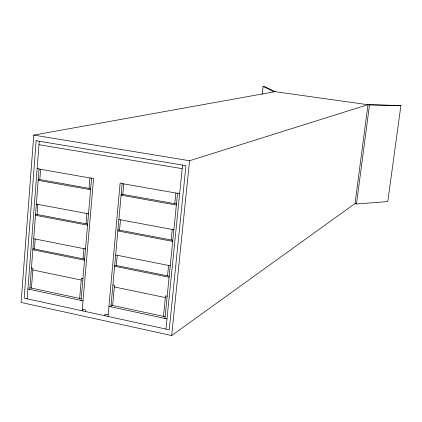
<?xml version="1.0" encoding="UTF-8"?>
<svg xmlns="http://www.w3.org/2000/svg" width="422" height="422" viewBox="0 0 422 422"><rect width="100%" height="100%" fill="white"/><g stroke="black" fill="none" stroke-linecap="round" stroke-linejoin="round"><path stroke-width="0.63" d="M400.9 105.563L369.508 104.946L275.102 91.669L33.755 135.093L21.1 302.463L171.68 335.543L355.023 203.536L367.995 104.64L400.9 105.563L387.776 201.579L356.495 203.974L355.023 203.536M27.172 298.818L39.241 141.238M29.804 289.402L39.082 168.826L37.157 168.489M31.434 288.084L32.963 268.308L31.45 267.996M34.451 249.027L35.221 239.021M37.115 214.497L37.901 204.375M39.816 179.556L40.607 169.312M79.658 298.417L81.377 278.367L82.939 278.694M83.055 258.813L83.92 248.674M86.056 223.797L86.932 213.532M89.089 188.354L89.981 177.968M81.071 300.411L91.595 178.026L93.589 178.379L82.158 310.808M85.27 311.483L85.413 309.822L82.301 309.147M104.862 315.756L105.015 314.089L108.174 314.775M108.021 316.447L120.143 183.032L122.174 183.385L110.917 306.826M112.653 305.486L114.504 285.251L112.911 284.919M116.314 265.512L117.247 255.273M119.547 230.164L120.497 219.799M122.823 194.384L123.783 183.892M163.472 316.373L165.529 295.854L167.181 296.197M167.545 275.835L168.589 265.449M171.147 239.976L172.202 229.457M174.798 203.668L175.868 193.023M164.939 318.431L177.572 193.091L179.677 193.461M165.957 329.081L182.547 165.071M171.68 335.543L189.557 160.74L367.995 104.64M262.178 94.28L263.064 86.457L264.9 86.631L275.202 91.685L273.287 91.505L263.064 86.457M356.495 203.974L369.508 104.946M33.755 135.093L189.557 160.74M38.977 144.688L182.183 168.663M39.067 169.037L91.574 178.242M122.158 183.607L177.546 193.313M38.275 179.276L90.683 188.639M121.198 194.094L176.475 203.968M38.196 180.342L90.588 189.721M121.098 195.18L176.364 205.076M36.366 204.084L88.514 213.827M118.883 219.498L173.875 229.768M35.59 214.202L87.634 224.098M117.938 229.858L172.814 240.292M35.506 215.257L87.539 225.163M117.838 230.934L172.703 241.384M33.702 238.72L85.492 248.985M115.649 254.957L170.245 265.776M32.932 248.722L84.622 259.129M114.715 265.19L169.196 276.167M32.853 249.761L84.532 260.184M114.615 266.256L169.09 277.249M32.832 269.964L81.235 280.044M114.351 286.944L165.361 297.568M29.93 287.762L81.214 298.75M111.07 305.143L165.107 316.727M27.921 288.996L83.018 300.833M108.934 306.398L166.991 318.868M36.15 140.726L24.17 298.164L169.238 329.793L185.938 165.635L36.15 140.726"/></g></svg>
